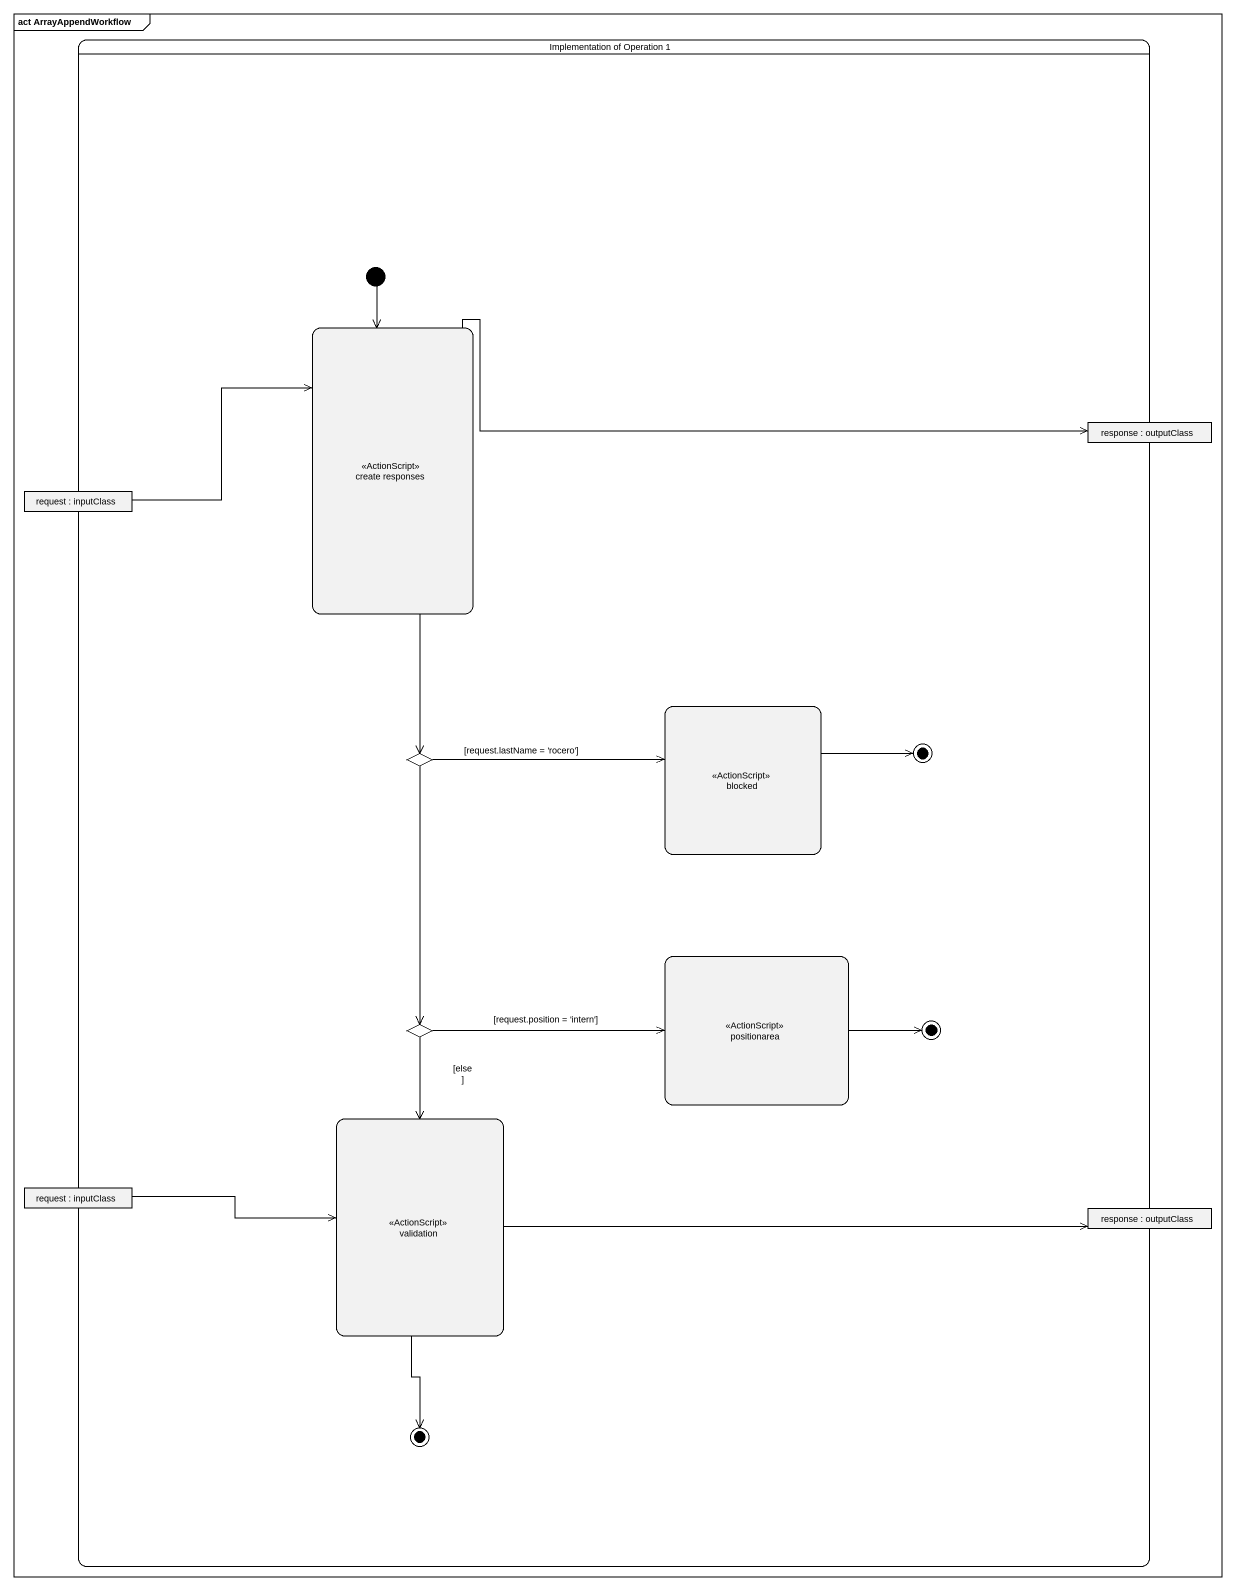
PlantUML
@startuml
mainframe act ArrayAppendWorkflow
hide empty description
state "Implementation of Operation 1" as Implementation_of_Operation {
  state "create responses" as create_responses <<ActionScript>>
  state "response : outputClass" as response <<object>>
  state "request : inputClass" as request <<object>>
  state blocked <<ActionScript>>
  state final1 <<end>>
  state choice1 <<choice>>
  state positionarea <<ActionScript>>
  state final2 <<end>>
  state choice2 <<choice>>
  state validation <<ActionScript>>
  state "request : inputClass" as request_2 <<object>>
  state "response : outputClass" as response_2 <<object>>
  state final3 <<end>>
  [*] --> create_responses
}
create_responses -right-> response
create_responses --> choice1
request -right-> create_responses
blocked -right-> final1
choice1 -right-> blocked : [request.lastName = 'rocero']
choice1 --> choice2
positionarea -right-> final2
choice2 -right-> positionarea : [request.position = 'intern']
choice2 --> validation : [else ]
validation -right-> response_2
validation --> final3
request_2 -right-> validation
@enduml
